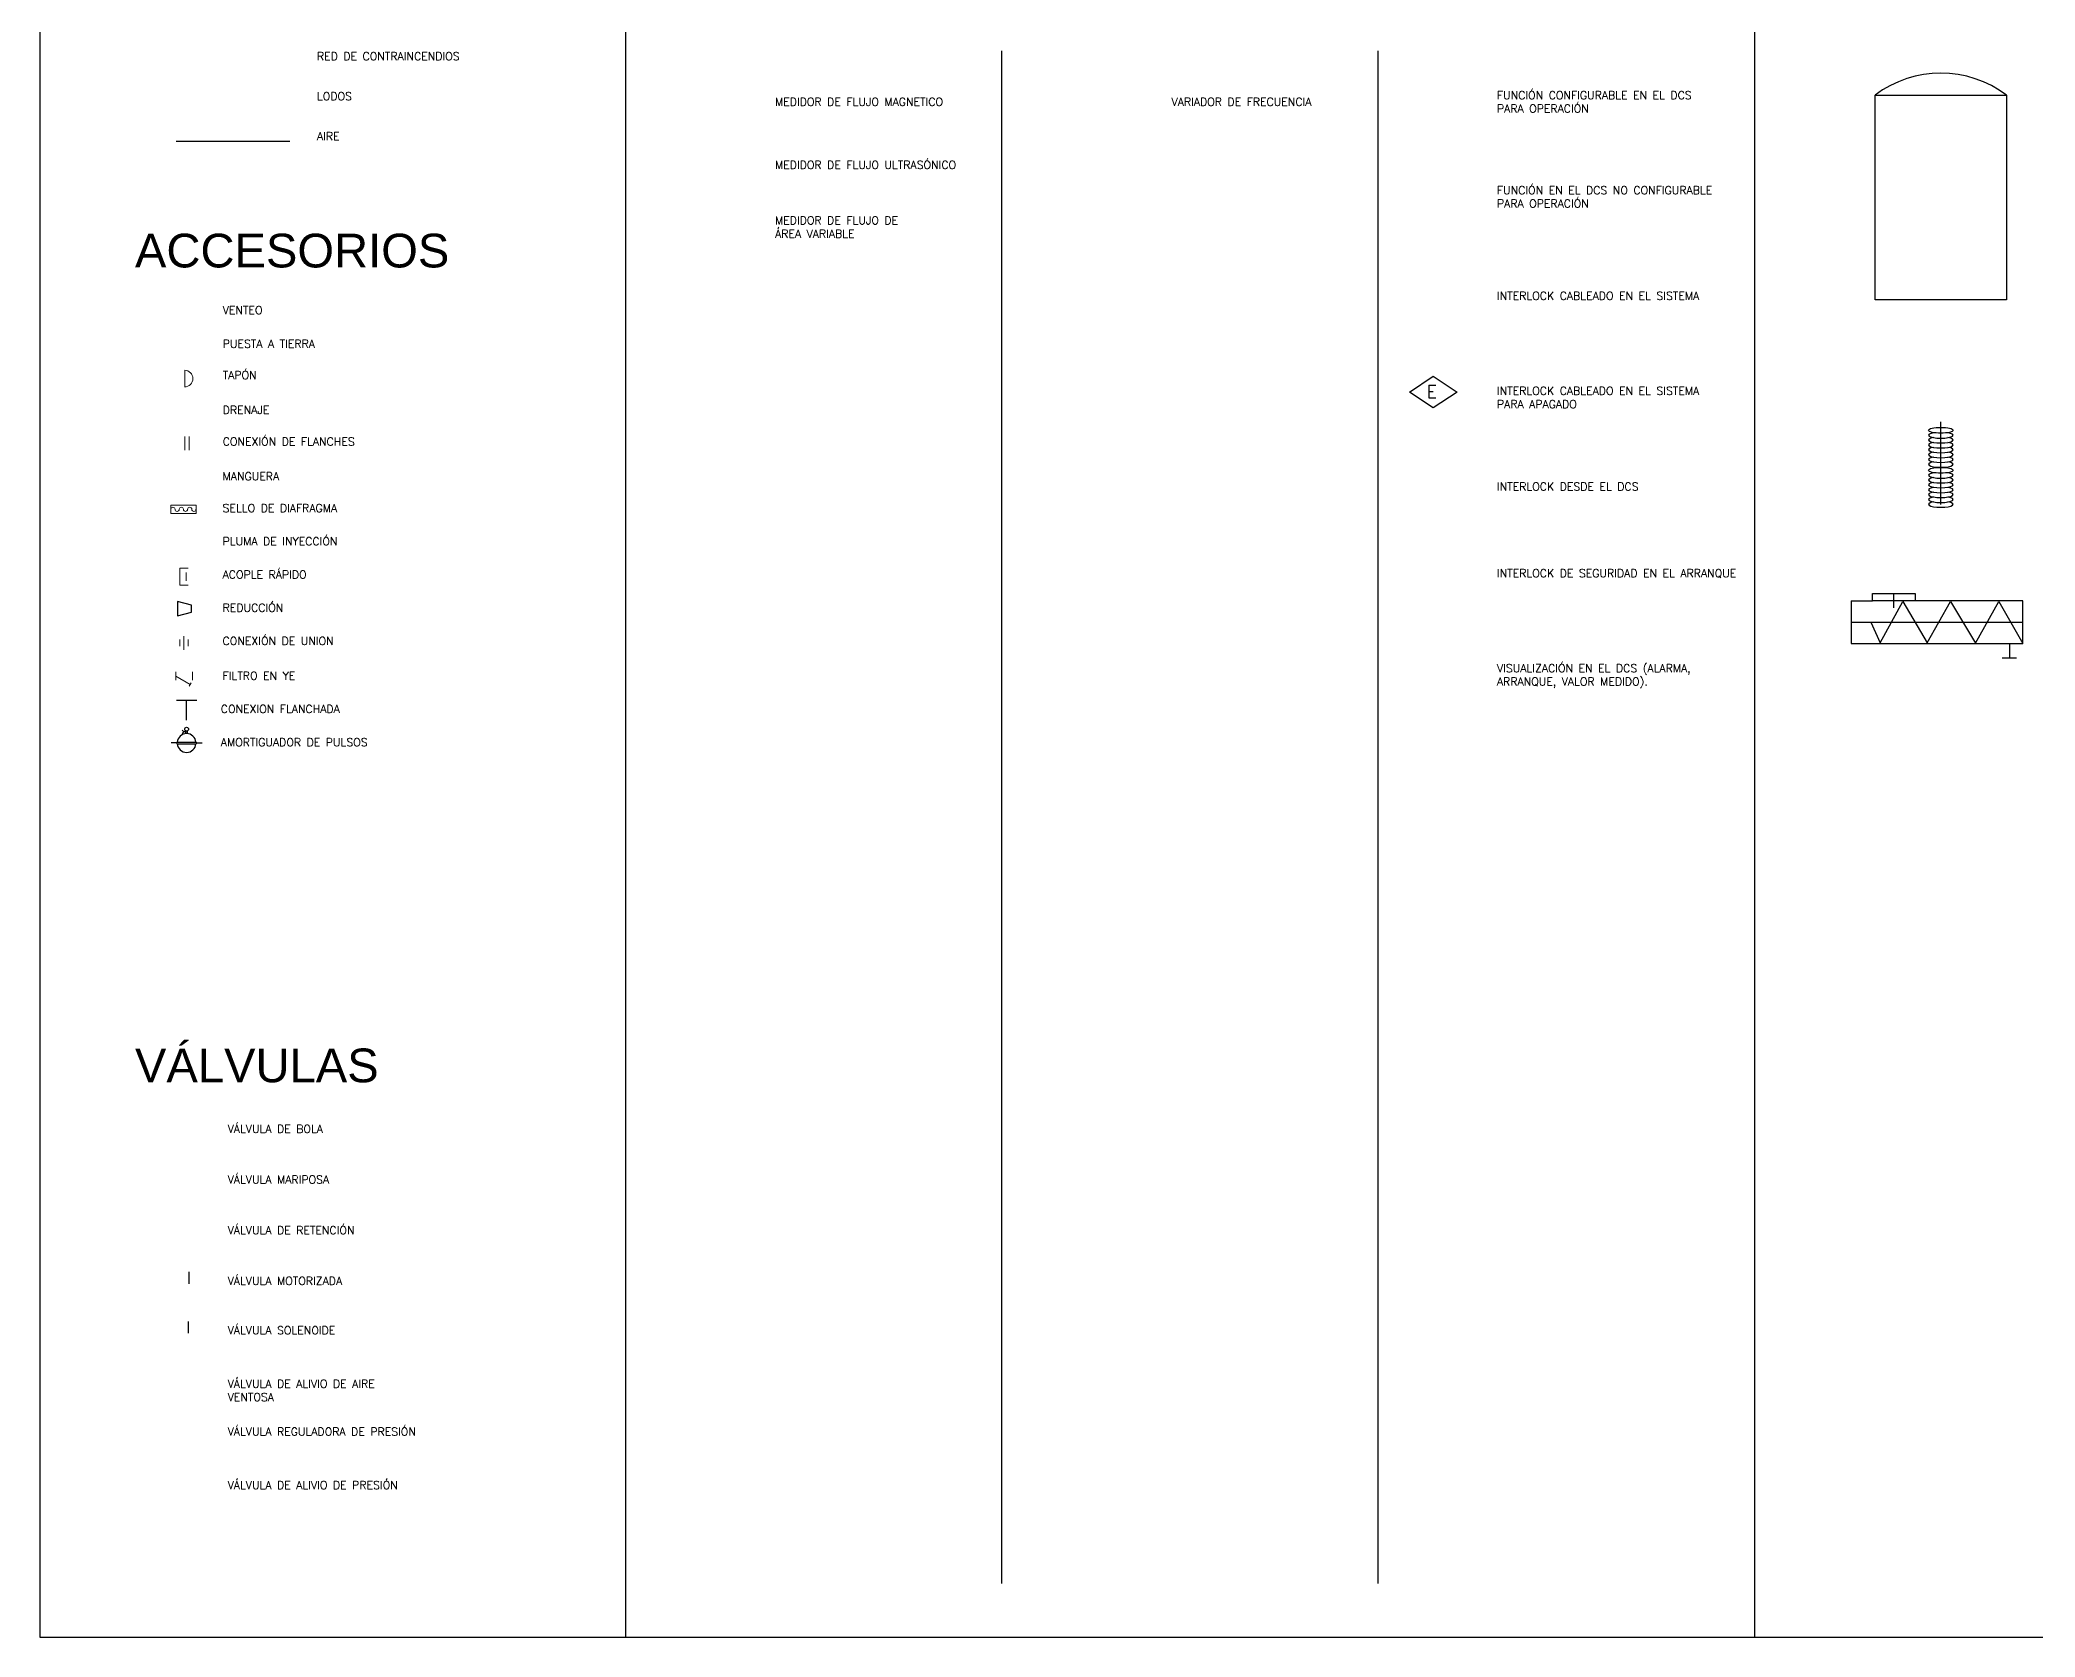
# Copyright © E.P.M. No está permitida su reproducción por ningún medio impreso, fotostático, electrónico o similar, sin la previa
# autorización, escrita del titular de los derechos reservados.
# Model space of a CAD drawing. Header units: inches. Extents: x -43.8 to 45.2, y 0 to 20.4.
# Drawn here: x -43.81 to -28.06, y 0 to 12.61 of the extents above; entities that cross this region are included whole.
import ezdxf

# ---------------------------------------------------------------- set-up
doc = ezdxf.new("R2010")
doc.units = ezdxf.units.IN
doc.header["$MEASUREMENT"] = 0
doc.layers.add('AIRE COMPRIMIDO', color=7, linetype='Continuous', true_color=0x007cb0)
for name, color, linetype in [('Equipment', 7, 'Continuous'), ('PDF_FITTINGS', 7, 'Continuous'), ('PDF_TEXT', 7, 'Continuous')]:
    doc.layers.add(name, color=color, linetype=linetype)
doc.layers.add('no plot', color=41, linetype='Continuous', plot=False)
doc.styles.add('PDF ArialMT', font='arial.ttf')
doc.styles.get("Standard").update_dxf_attribs({"font": 'romans.shx', "height": 0.1})
doc.styles.add('WD', font='romans.shx')

# ---------------------------------------------------------------- blocks, each defined once
blk = doc.blocks.new('PDR')
at = {"color": 0, "linetype": 'ByBlock', "lineweight": -2}
for p, q in [((-0.57, 0), (-0.87, 0)), ((0.57, 0), (0.87, 0))]:
    blk.add_line(p, q, dxfattribs=at)
at = {"color": 0}
for p, q in [((-0.53, 0.04), (0.53, 0.04)), ((-0.16, 0.63), (-0.25, 0.73)), ((-0.16, 0.63), (-0.25, 0.54)), ((-0.05, 0.63), (-0.16, 0.63)), ((0.05, 0.66), (-0.05, 0.66)), ((-0.05, 0.53), (-0.05, 0.66)), ((0, 0.66), (0, 0.67)), ((0.05, 0.53), (0.05, 0.66)), ((-0.53, -0.04), (0.53, -0.04))]:
    blk.add_line(p, q, dxfattribs=at)
blk.add_circle((0, 0.78), 0.106, dxfattribs=at)
for centre, radius, start, end in [((-0.53, 0), 0.0417, 89.9487, 269.9487), ((0, 0), 0.53, 4.5607, 175.4393), ((0.53, 0), 0.0417, 270.0513, 90.0513), ((0, 0), 0.53, 184.458, 355.542)]:
    blk.add_arc(centre, radius, start, end, dxfattribs=at)
blk = doc.blocks.new('Filtro en Ye')
at = {"layer": 'PDF_FITTINGS', "lineweight": 9}
for points in [[(0, 1.09), (0, -1.06)], [(0, 0), (3.73, -2.15)], [(4.3, 1.09), (4.3, -1.06)], [(3.99, -1.69), (3.44, -2.61)]]:
    blk.add_lwpolyline(points, dxfattribs=at)
blk = doc.blocks.new('Union conectora')
at = {"layer": 'PDF_FITTINGS', "lineweight": 9}
for points in [[(0, -1.72), (0, 0)], [(1.06, -2.58), (1.06, 0.86)], [(2.15, -1.72), (2.15, 0)]]:
    blk.add_lwpolyline(points, dxfattribs=at)
blk = doc.blocks.new('Acople Rapido')
at = {"layer": 'PDF_FITTINGS', "lineweight": 9}
for points in [[(2.15, 2.15), (0, 2.15), (0, -2.15), (2.15, -2.15)], [(1.61, 1.06), (1.61, -1.09)]]:
    blk.add_lwpolyline(points, dxfattribs=at)
blk = doc.blocks.new('Conexion flanchada')
at = {"layer": 'PDF_FITTINGS', "lineweight": 9}
for points in [[(-1.09, -1.72), (-1.09, 1.72)], [(0, -1.72), (0, 1.72)]]:
    blk.add_lwpolyline(points, dxfattribs=at)
blk = doc.blocks.new('Aislador de pulsos de manometros')
at = {"layer": 'PDF_FITTINGS', "lineweight": 9}
for points in [[(0.53, 1.08, -1), (-0.53, 1.08, 1), (-1.59, 1.08)], [(2.68, 1.08, -1), (1.62, 1.08, 1), (0.56, 1.08)], [(4.83, 1.08, -1), (3.77, 1.08, 1), (2.71, 1.08)]]:
    blk.add_lwpolyline(points, format="xyb", dxfattribs=at)
blk.add_lwpolyline([(-1.58, 2.15), (-1.58, 0), (4.87, 0), (4.87, 2.15)], close=True, dxfattribs=at)
blk = doc.blocks.new('ISA Instrument Connection - Flanged')
at = {"color": 0, "linetype": 'ByBlock', "lineweight": -2}
for p, q in [((-0.0625, 0.125), (0.0625, 0.125)), ((0, 0), (0, 0.125))]:
    blk.add_line(p, q, dxfattribs=at)

msp = doc.modelspace()

# ---------------------------------------------------------------- linework, layer by layer
for p, q in [((-39.189, 18.938), (-39.189, 0)), ((-30.274, 18.938), (-30.274, 0)), ((-36.219, 12.524), (-36.219, 0.423)), ((-33.249, 12.524), (-33.249, 0.423)), ((-29.322, 10.559), (-29.322, 12.175)), ((-28.285, 12.174), (-28.285, 10.559)), ((-28.285, 10.559), (-29.322, 10.559)), ((-28.156, 8.182), (-29.343, 8.182)), ((-42.637, 2.883), (-42.637, 2.789)), ((-42.643, 2.492), (-42.643, 2.399))]:
    msp.add_line(p, q)
at = {"color": 0, "linetype": 'ByBlock', "lineweight": -2}
for p, q in [((-29.343, 8.182), (-29.343, 8.239)), ((-29.343, 8.239), (-29.005, 8.239)), ((-29.23, 8.239), (-29.118, 8.239)), ((-29.174, 8.126), (-29.174, 8.239)), ((-29.005, 8.239), (-29.005, 8.182)), ((-29.512, 8.182), (-29.512, 7.845)), ((-29.512, 8.182), (-29.343, 8.182)), ((-29.283, 7.851), (-29.102, 8.178)), ((-29.102, 8.178), (-28.91, 7.85)), ((-28.91, 7.85), (-28.726, 8.178)), ((-28.726, 8.178), (-28.53, 7.848)), ((-28.53, 7.848), (-28.346, 8.178)), ((-28.346, 8.178), (-28.156, 7.845)), ((-28.156, 7.845), (-28.156, 8.182)), ((-29.512, 8.014), (-28.726, 8.014)), ((-29.355, 8.014), (-29.283, 7.851)), ((-28.726, 8.014), (-28.156, 8.014)), ((-29.512, 7.845), (-28.726, 7.845)), ((-28.726, 7.845), (-28.156, 7.845)), ((-28.318, 7.732), (-28.206, 7.732)), ((-28.262, 7.845), (-28.262, 7.732))]:
    msp.add_line(p, q, dxfattribs=at)
at = {"lineweight": 9}
msp.add_lwpolyline([(-42.669, 9.87), (-42.669, 10.002)], dxfattribs=at)
at = {"color": 0, "linetype": 'ByBlock', "lineweight": -2}
msp.add_lwpolyline([(-32.811, 9.955), (-32.623, 9.83), (-32.811, 9.705), (-32.998, 9.83)], close=True, dxfattribs=at)
msp.add_lwpolyline([(-42.727, 8.064), (-42.615, 8.092), (-42.615, 8.148), (-42.727, 8.176), (-42.727, 8.064)])
for centre, radius, start, end in [((-28.803, 11.49), 0.859, 52.7715, 127.1207), ((-28.284, 563.643), 551.469, 269.89215, 270.00007)]:
    msp.add_arc(centre, radius, start, end)
at = {"lineweight": 9}
msp.add_arc((-42.67, 9.937), 0.0658, 270, 90, dxfattribs=at)
at = {"layer": 'AIRE COMPRIMIDO'}
msp.add_lwpolyline([(-42.737, 11.811), (-41.839, 11.811)], dxfattribs=at)
at = {"layer": 'Equipment'}
for p, q in [((-28.803, 9.26), (-28.803, 9.595)), ((-28.803, 8.944), (-28.803, 9.28))]:
    msp.add_line(p, q, dxfattribs=at)
for centre, start_param, end_param in [((-28.803, 9.49), 5.300998, 10.406965), ((-28.803, 9.452), 5.315951, 10.392012), ((-28.803, 9.413), 5.315951, 10.392012), ((-28.803, 9.375), 5.315951, 10.392012), ((-28.803, 9.336), 5.315951, 10.392012), ((-28.803, 9.298), 5.315951, 10.392012), ((-28.803, 9.26), 5.315951, 10.392012), ((-28.803, 9.174), 5.300998, 10.406965), ((-28.803, 9.136), 5.315951, 10.392012), ((-28.803, 9.098), 5.315951, 10.392012), ((-28.803, 9.059), 5.315951, 10.392012), ((-28.803, 9.021), 5.315951, 10.392012), ((-28.803, 8.982), 5.315951, 10.392012), ((-28.803, 8.944), 5.315951, 10.392012)]:
    msp.add_ellipse(centre, major_axis=(-0.0974, 0), ratio=0.239519, start_param=start_param, end_param=end_param, dxfattribs=at)
for centre in [(-28.803, 9.529), (-28.803, 9.213)]:
    msp.add_ellipse(centre, major_axis=(-0.0974, 0), ratio=0.237324, dxfattribs=at)
at = {"layer": 'no plot'}
msp.add_lwpolyline([(-43.812, 0), (-17.25, 0), (-17.25, 19.938), (-43.812, 19.938)], close=True, dxfattribs=at)

# ---------------------------------------------------------------- block references
for name, p, xscale, yscale, zscale in [('Conexion flanchada', (-42.635, 9.426), 0.03079935470604585, 0.03079935470604585, 0.03079935470604585), ('Aislador de pulsos de manometros', (-42.729, 8.872), 0.03079935470604585, 0.03079935470604585, 0.03079935470604585), ('Acople Rapido', (-42.708, 8.373), 0.03079935470604585, 0.03079935470604585, 0.03079935470604585), ('Union conectora', (-42.708, 7.876), 0.03079935470604585, 0.03079935470604585, 0.03079935470604585), ('Filtro en Ye', (-42.74, 7.588), 0.03079935470604585, 0.03079935470604585, 0.03079935470604585), ('ISA Instrument Connection - Flanged', (-42.654, 7.239), 1.274588611960022, 1.274588611960022, 1.274588611960022), ('PDR', (-42.654, 7.06), 0.1395910105300776, 0.1395910105300776, 0.1395910105300776)]:
    msp.add_blockref(name, p, dxfattribs=dict(xscale=xscale, yscale=yscale, zscale=zscale))

# ---------------------------------------------------------------- texts
msp.add_text('E', height=0.1).set_placement((-32.864, 9.784))
at = {"insert": (-41.625, 15.884, 0), "char_height": 0.06317, "attachment_point": 1, "style": 'WD'}
msp.add_mtext_dynamic_manual_height_columns('EQUIPOS EXISTENTES\\P\\P\\PTUBERIA HIPOCLORITO\\P\\P\\PTUBERÍA HIPOCLORITO COMERCIAL\\P\\P\\PTUBERIA SALMUERA\\P\\P\\PTUBERIA AGUA SUAVIZADA\\P\\P\\PTUBERIA AGUA SERVICIO\\P\\PHIDRÓGENO\\P\\P\\PCARBÓN ACTIVADO\\P\\P\\PPOLÍMERO^J^J^JSULFATO DE ALUMINIO^J^J^JSODA CÁUSTICA\\P\\P\\PRED DE CONTRAINCENDIOS^J^J^JLODOS\\P\\P\\PAIRE', width=2.94744, gutter_width=0.414, heights=[5.01], dxfattribs=at)
at = {"char_height": 0.2665, "attachment_point": 4, "style": 'PDF ArialMT'}
for s, insert in [('ACCESORIOS', (-43.062, 10.946)), ('VÁLVULAS', (-43.062, 4.512))]:
    msp.add_mtext(s, dxfattribs=dict(at, insert=insert))
at = {"attachment_point": 1, "style": 'WD'}
for s, insert, char_height, width in [('VENTEO', (-42.369, 10.509), 0.0632, 2.3241), ('PUESTA A TIERRA', (-42.369, 10.244), 0.06317, 2.3241), ('TAPÓN', (-42.369, 9.996), 0.0632, 2.3241), ('DRENAJE', (-42.369, 9.721), 0.0632, 2.3241), ('CONEXIÓN DE FLANCHES', (-42.369, 9.471), 0.06317, 2.3241), ('MANGUERA', (-42.37, 9.197), 0.0632, 2.3241), ('SELLO DE DIAFRAGMA', (-42.37, 8.946), 0.06317, 2.3241), ('PLUMA DE INYECCIÓN', (-42.37, 8.684), 0.06317, 2.3241), ('ACOPLE RÁPIDO', (-42.37, 8.421), 0.06317, 2.3241), ('REDUCCIÓN', (-42.37, 8.159), 0.0632, 2.3241), ('CONEXIÓN DE UNION', (-42.37, 7.897), 0.06317, 2.3241), ('FILTRO EN YE', (-42.37, 7.622), 0.06317, 2.3241), ('CONEXION FLANCHADA', (-42.384, 7.36), 0.06317, 2.3241), ('VÁLVULA DE BOLA', (-42.33, 4.044), 0.06317, 2.3241), ('VÁLVULA MARIPOSA', (-42.33, 3.644), 0.06317, 2.3241), ('VÁLVULA DE RETENCIÓN', (-42.33, 3.244), 0.06317, 2.3241), ('VÁLVULA MOTORIZADA', (-42.33, 2.844), 0.06317, 2.3241), ('VÁLVULA SOLENOIDE', (-42.33, 2.454), 0.06317, 2.3241), ('VÁLVULA DE ALIVIO DE AIRE  VENTOSA', (-42.33, 2.032), 0.06317, 1.50503), ('VÁLVULA REGULADORA DE PRESIÓN', (-42.33, 1.654), 0.06317, 2.3241), ('VÁLVULA DE ALIVIO DE PRESIÓN', (-42.33, 1.232), 0.06317, 1.50503)]:
    msp.add_mtext(s, dxfattribs=dict(at, insert=insert, char_height=char_height, width=width))
at = {"layer": 'PDF_TEXT', "char_height": 0.06317, "attachment_point": 1, "style": 'WD'}
for s, insert, width in [('MEDIDOR DE FLUJO MAGNETICO', (-38.008, 12.154), 2.3241), ('VARIADOR DE FRECUENCIA', (-34.877, 12.154), 2.3241), ('FUNCIÓN CONFIGURABLE EN EL DCS PARA OPERACIÓN', (-32.308, 12.206), 1.93521), ('MEDIDOR DE FLUJO ULTRASÓNICO', (-38.008, 11.656), 2.3241), ('FUNCIÓN EN EL DCS NO CONFIGURABLE PARA OPERACIÓN', (-32.308, 11.456), 1.93521), ('MEDIDOR DE FLUJO DE \\PÁREA VARIABLE', (-38.008, 11.218), 2.3241), ('INTERLOCK CABLEADO EN EL SISTEMA', (-32.308, 10.622), 1.93521), ('INTERLOCK CABLEADO EN EL SISTEMA PARA APAGADO', (-32.308, 9.872), 1.93521), ('INTERLOCK DESDE EL DCS', (-32.308, 9.116), 1.93521), ('INTERLOCK DE SEGURIDAD EN EL ARRANQUE', (-32.308, 8.432), 1.93521), ('VISUALIZACIÓN EN EL DCS (ALARMA, ARRANQUE, VALOR MEDIDO).', (-32.308, 7.682), 1.93521), ('AMORTIGUADOR DE PULSOS', (-42.384, 7.097), 2.3241)]:
    msp.add_mtext(s, dxfattribs=dict(at, insert=insert, width=width))

doc.saveas('drawing.dxf')
